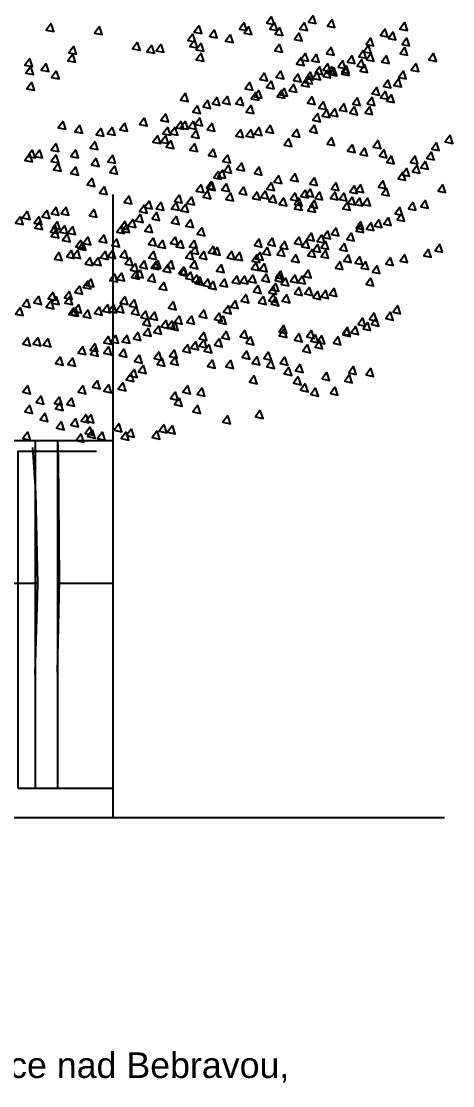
# Model space of a CAD drawing. Header units: millimetres. Extents: x 465413 to 965836, y 2516576 to 3795663.
# Drawn here: x 962886 to 965836, y 2758421 to 2765692 of the extents above; entities that cross this region are included whole.
import ezdxf

# ---------------------------------------------------------------- set-up
doc = ezdxf.new("R2010")
doc.units = ezdxf.units.MM
for name, color, linetype in [('MUR-POH', 64, 'Continuous'), ('MUR_REZ', 3, 'Continuous'), ('TXT_50_MIESTN', 7, 'Continuous')]:
    doc.layers.add(name, color=color, linetype=linetype)
doc.styles.add('ARIAL', font='arial.ttf', dxfattribs={"height": 250})

# ---------------------------------------------------------------- blocks, each defined once
blk = doc.blocks.new('strom14', base_point=(-17517.4, -64197.3))
at = {"color": 1}
for p, q in [((-17433.9, -62727.3), (-17439.4, -62602.7)), ((-17590.3, -62956.7), (-17609.5, -62654.5)), ((-17427.3, -63562), (-17433.9, -62727.3)), ((-17576.7, -63587.6), (-17590.3, -62956.7)), ((-17593.8, -64204.1), (-17576.7, -63587.6)), ((-17441, -64190.6), (-17427.3, -63562))]:
    blk.add_line(p, q, dxfattribs=at)
for points in [[(-17485.1, -59758), (-17518.5, -59803.9), (-17466.5, -59814)], [(-16164.5, -59751), (-16197.9, -59796.9), (-16146, -59806.9)], [(-15977, -59710.2), (-16010.4, -59756.1), (-15958.5, -59766.1)], [(-15956.5, -59751.2), (-15989.9, -59797.1), (-15938, -59807.1)], [(-15751.5, -59751.2), (-15784.9, -59797.1), (-15733, -59807.1)], [(-15692.3, -59703.4), (-15725.7, -59749.3), (-15673.8, -59759.3)], [(-15562.4, -59730.7), (-15595.8, -59776.6), (-15543.9, -59786.6)], [(-15066.6, -59750.7), (-15100, -59796.5), (-15048, -59806.6)], [(-17154.7, -59778.5), (-17188.1, -59824.4), (-17136.2, -59834.5)], [(-16516.9, -59828.6), (-16550.3, -59874.5), (-16498.4, -59884.6)], [(-16473.6, -59771.7), (-16507, -59817.6), (-16455.1, -59827.6)], [(-16368.8, -59801.3), (-16402.2, -59847.2), (-16350.3, -59857.2)], [(-16259, -59833.3), (-16292.4, -59879.2), (-16240.5, -59889.3)], [(-16131.9, -59778.5), (-16165.3, -59824.4), (-16113.4, -59834.5)], [(-15920.1, -59785.4), (-15953.5, -59831.2), (-15901.6, -59841.3)], [(-15787.9, -59821.8), (-15821.4, -59867.7), (-15769.4, -59877.7)], [(-15200.2, -59794.5), (-15233.6, -59840.4), (-15181.7, -59850.4)], [(-15145.6, -59815), (-15179, -59860.9), (-15127, -59870.9)], [(-16895.1, -59885.6), (-16928.5, -59931.5), (-16876.5, -59941.5)], [(-16797.1, -59906.1), (-16830.5, -59952), (-16778.6, -59962)], [(-16733.3, -59899.3), (-16766.7, -59945.1), (-16714.8, -59955.2)], [(-16503.2, -59869.6), (-16536.6, -59915.5), (-16484.7, -59925.6)], [(-16460, -59892.4), (-16493.4, -59938.3), (-16441.4, -59948.4)], [(-15922.4, -59899.3), (-15955.8, -59945.1), (-15903.8, -59955.2)], [(-15314.1, -59906.1), (-15347.5, -59952), (-15295.6, -59962)], [(-15298.2, -59856), (-15331.6, -59901.9), (-15279.7, -59911.9)], [(-15052.2, -59856), (-15085.6, -59901.9), (-15033.6, -59911.9)], [(-17337, -59967.6), (-17370.4, -60013.5), (-17318.5, -60023.5)], [(-17330.2, -59912.9), (-17363.6, -59958.8), (-17311.6, -59968.8)], [(-16460, -59960.8), (-16493.4, -60006.6), (-16441.4, -60016.7)], [(-15744.7, -59960.8), (-15778.1, -60006.6), (-15726.2, -60016.7)], [(-15669.5, -59967.6), (-15702.9, -60013.5), (-15651, -60023.5)], [(-15569.3, -59919.8), (-15602.7, -59965.6), (-15550.7, -59975.7)], [(-15425.7, -59976.7), (-15459.1, -60022.6), (-15407.2, -60032.6)], [(-15348.3, -59940.3), (-15381.7, -59986.1), (-15329.8, -59996.2)], [(-15295.9, -59960.8), (-15329.3, -60006.6), (-15277.4, -60016.7)], [(-15191.1, -59976.7), (-15224.5, -60022.6), (-15172.6, -60032.6)], [(-15065.8, -59919.8), (-15099.2, -59965.6), (-15047.3, -59975.7)], [(-14869.5, -59961.2), (-14902.9, -60007.1), (-14850.9, -60017.2)], [(-17630.8, -59997.2), (-17664.3, -60043.1), (-17612.3, -60053.1)], [(-17624, -60051.9), (-17657.4, -60097.7), (-17605.5, -60107.8)], [(-17519.2, -60031.4), (-17552.6, -60077.2), (-17500.7, -60087.3)], [(-15774.3, -59990.4), (-15807.7, -60036.2), (-15755.8, -60046.3)], [(-15646.7, -60051.9), (-15680.1, -60097.7), (-15628.2, -60107.8)], [(-15592, -60031.4), (-15625.4, -60077.2), (-15573.5, -60087.3)], [(-15564.7, -60051.9), (-15598.1, -60097.7), (-15546.2, -60107.8)], [(-15489.5, -60010.9), (-15522.9, -60056.7), (-15471, -60066.8)], [(-15464.5, -60045), (-15497.9, -60090.9), (-15446, -60101)], [(-15359.7, -60004), (-15393.1, -60049.9), (-15341.2, -60060)], [(-15339.2, -60038.2), (-15372.6, -60084.1), (-15320.7, -60094.1)], [(-14989.6, -60031.4), (-15023, -60077.3), (-14971.1, -60087.3)], [(-17448.6, -60081.5), (-17482, -60127.3), (-17430.1, -60137.4)], [(-16024.9, -60095.1), (-16058.3, -60141), (-16006.3, -60151.1)], [(-15913.2, -60081.5), (-15946.6, -60127.3), (-15894.7, -60137.4)], [(-15794.8, -60102), (-15828.2, -60147.8), (-15776.3, -60157.9)], [(-15717.3, -60115.6), (-15750.7, -60161.5), (-15698.8, -60171.6)], [(-15710.5, -60088.3), (-15743.9, -60134.2), (-15692, -60144.2)], [(-15662.7, -60088.3), (-15696.1, -60134.2), (-15644.1, -60144.2)], [(-15592, -60074.6), (-15625.4, -60120.5), (-15573.5, -60130.6)], [(-15548.8, -60058.7), (-15582.2, -60104.6), (-15530.2, -60114.6)], [(-15548.8, -60061), (-15582.2, -60106.8), (-15530.2, -60116.9)], [(-15464.5, -60058.7), (-15497.9, -60104.6), (-15446, -60114.6)], [(-15074.9, -60081.5), (-15108.3, -60127.3), (-15056.4, -60137.4)], [(-17617.2, -60158.9), (-17650.6, -60204.8), (-17598.7, -60214.8)], [(-16125.1, -60158.9), (-16158.5, -60204.8), (-16106.6, -60214.8)], [(-15977.8, -60150.2), (-16011.2, -60196.1), (-15959.3, -60206.1)], [(-15888.2, -60199.9), (-15921.6, -60245.8), (-15869.7, -60255.8)], [(-15824.4, -60172.6), (-15857.8, -60218.4), (-15805.9, -60228.5)], [(-15740.1, -60136.1), (-15773.5, -60182), (-15721.6, -60192.1)], [(-15257.2, -60193.1), (-15290.6, -60238.9), (-15238.7, -60249)], [(-15179.7, -60143), (-15213.1, -60188.8), (-15161.2, -60198.9)], [(-15108.4, -60135.4), (-15141.8, -60181.2), (-15089.9, -60191.3)], [(-16566.8, -60235.6), (-16600.2, -60281.4), (-16548.3, -60291.5)], [(-16349.1, -60262.2), (-16382.5, -60308.1), (-16330.6, -60318.2)], [(-16278.9, -60255.5), (-16312.3, -60301.4), (-16260.4, -60311.4)], [(-16188.4, -60262.2), (-16221.8, -60308.1), (-16169.9, -60318.2)], [(-16084.1, -60227.2), (-16117.5, -60273.1), (-16065.6, -60283.2)], [(-16063.6, -60213.6), (-16097, -60259.4), (-16045.1, -60269.5)], [(-15906.4, -60213.6), (-15939.8, -60259.4), (-15887.9, -60269.5)], [(-15699.1, -60256.8), (-15732.5, -60302.7), (-15680.6, -60312.8)], [(-15389.3, -60263.7), (-15422.7, -60309.5), (-15370.8, -60319.6)], [(-15290.7, -60262.2), (-15324.1, -60308.1), (-15272.2, -60318.2)], [(-15198.9, -60220.4), (-15232.3, -60266.3), (-15180.3, -60276.3)], [(-15156.9, -60243.2), (-15190.3, -60289), (-15138.4, -60299.1)], [(-16483.1, -60317.9), (-16516.5, -60363.8), (-16464.6, -60373.8)], [(-16412.9, -60282.8), (-16446.3, -60328.7), (-16394.4, -60338.7)], [(-16118.2, -60317.6), (-16151.6, -60363.4), (-16099.7, -60373.5)], [(-15621.7, -60291), (-15655.1, -60336.9), (-15603.1, -60346.9)], [(-15598.5, -60345.9), (-15631.9, -60391.8), (-15580, -60401.8)], [(-15543.1, -60339.2), (-15576.5, -60385), (-15524.6, -60395.1)], [(-15480.4, -60304.7), (-15513.8, -60350.5), (-15461.9, -60360.6)], [(-15409.5, -60325.7), (-15442.9, -60371.5), (-15391, -60381.6)], [(-15305, -60325.2), (-15338.4, -60371), (-15286.5, -60381.1)], [(-16847.2, -60402.6), (-16880.6, -60448.5), (-16828.7, -60458.5)], [(-16701.4, -60375.3), (-16734.8, -60421.1), (-16682.9, -60431.2)], [(-16469.1, -60402.6), (-16502.5, -60448.5), (-16450.6, -60458.5)], [(-15661.9, -60374.3), (-15695.3, -60420.1), (-15643.4, -60430.2)], [(-17403.1, -60425.4), (-17436.5, -60471.3), (-17384.5, -60481.3)], [(-17289.2, -60452.7), (-17322.6, -60498.6), (-17270.6, -60508.6)], [(-17143.4, -60473.2), (-17176.8, -60519.1), (-17124.8, -60529.1)], [(-17065.9, -60466.4), (-17099.3, -60512.2), (-17047.4, -60522.3)], [(-16981.6, -60439), (-17015, -60484.9), (-16963.1, -60495)], [(-16687.8, -60466.4), (-16721.2, -60512.2), (-16669.2, -60522.3)], [(-16637.6, -60466.4), (-16671, -60512.2), (-16619.1, -60522.3)], [(-16596.6, -60425.4), (-16630, -60471.3), (-16578.1, -60481.3)], [(-16567, -60425.4), (-16600.4, -60471.3), (-16548.5, -60481.3)], [(-16512.4, -60425.4), (-16545.8, -60471.3), (-16493.8, -60481.3)], [(-16491.9, -60486.9), (-16525.3, -60532.7), (-16473.3, -60542.8)], [(-16384.8, -60439), (-16418.2, -60484.9), (-16366.3, -60495)], [(-16188.5, -60481.7), (-16221.9, -60527.6), (-16170, -60537.7)], [(-16118.2, -60481.7), (-16151.6, -60527.6), (-16099.7, -60537.7)], [(-16062, -60467.7), (-16095.4, -60513.6), (-16043.4, -60523.6)], [(-15983.9, -60452.7), (-16017.3, -60498.6), (-15965.3, -60508.6)], [(-15802.3, -60479.5), (-15835.7, -60525.4), (-15783.8, -60535.5)], [(-15683.5, -60451.2), (-15716.9, -60497.1), (-15665, -60507.1)], [(-17184.4, -60564.3), (-17217.8, -60610.2), (-17165.9, -60620.2)], [(-16756.1, -60523.3), (-16789.5, -60569.2), (-16737.6, -60579.2)], [(-16701.4, -60523.3), (-16734.8, -60569.2), (-16682.9, -60579.2)], [(-16665, -60557.5), (-16698.4, -60603.4), (-16646.5, -60613.4)], [(-15858.6, -60543.8), (-15892, -60589.7), (-15840.1, -60599.7)], [(-15564.7, -60537), (-15598.1, -60582.9), (-15546.2, -60592.9)], [(-15248.8, -60556.5), (-15282.2, -60602.4), (-15230.3, -60612.4)], [(-14757.4, -60521.4), (-14790.8, -60567.3), (-14738.9, -60577.3)], [(-17612.6, -60621.3), (-17646, -60667.1), (-17594.1, -60677.2)], [(-17562.5, -60621.3), (-17595.9, -60667.1), (-17544, -60677.2)], [(-17450.9, -60578), (-17484.3, -60623.9), (-17432.4, -60633.9)], [(-17316.5, -60621.3), (-17349.9, -60667.1), (-17298, -60677.2)], [(-16503.2, -60578), (-16536.6, -60623.9), (-16484.7, -60633.9)], [(-16375.7, -60614.4), (-16409.1, -60660.3), (-16357.2, -60670.4)], [(-15424.3, -60584.8), (-15457.7, -60630.7), (-15405.8, -60640.8)], [(-15339.2, -60607.6), (-15372.6, -60653.5), (-15320.7, -60663.5)], [(-15207, -60619.9), (-15240.4, -60665.8), (-15188.4, -60675.8)], [(-14883.6, -60634.9), (-14917, -60680.8), (-14865.1, -60690.9)], [(-14849.4, -60571.1), (-14882.8, -60617), (-14830.9, -60627.1)], [(-17630.8, -60648.6), (-17664.3, -60694.5), (-17612.3, -60704.5)], [(-17450.9, -60655.4), (-17484.3, -60701.3), (-17432.4, -60711.3)], [(-17176, -60678.5), (-17209.4, -60724.4), (-17157.5, -60734.4)], [(-17063.6, -60657.4), (-17097, -60703.3), (-17045, -60713.4)], [(-16277.7, -60655.4), (-16311.1, -60701.3), (-16259.2, -60711.3)], [(-16181.4, -60710.1), (-16214.9, -60756), (-16162.9, -60766.1)], [(-15156.9, -60662.3), (-15190.3, -60708.1), (-15138.4, -60718.2)], [(-14995.2, -60662.3), (-15028.6, -60708.1), (-14976.7, -60718.2)], [(-14924.6, -60698.7), (-14958, -60744.6), (-14906.1, -60754.6)], [(-17434.9, -60712.4), (-17468.3, -60758.2), (-17416.4, -60768.3)], [(-17316.6, -60738.3), (-17350, -60784.1), (-17298.1, -60794.2)], [(-17049.5, -60731.2), (-17082.9, -60777.1), (-17031, -60787.2)], [(-16339.6, -60766.4), (-16373, -60812.2), (-16321.1, -60822.3)], [(-16311.5, -60759.3), (-16344.9, -60805.2), (-16293, -60815.3)], [(-16269.3, -60724.2), (-16302.7, -60770.1), (-16250.8, -60780.1)], [(-16062, -60738.3), (-16095.4, -60784.1), (-16043.4, -60794.2)], [(-15815.3, -60783), (-15848.7, -60828.8), (-15796.8, -60838.9)], [(-15079.5, -60773.9), (-15112.9, -60819.7), (-15061, -60829.8)], [(-15052.2, -60746.5), (-15085.6, -60792.4), (-15033.6, -60802.5)], [(-14981.5, -60726), (-15014.9, -60771.9), (-14963, -60782)], [(-17204.1, -60815.6), (-17237.5, -60861.4), (-17185.6, -60871.5)], [(-16388.8, -60836.6), (-16422.2, -60882.5), (-16370.3, -60892.6)], [(-16382.5, -60844.5), (-16415.9, -60890.3), (-16364, -60900.4)], [(-16284.6, -60851.3), (-16318, -60897.2), (-16266, -60907.2)], [(-15977, -60844.5), (-16010.4, -60890.3), (-15958.5, -60900.4)], [(-15926.9, -60796.6), (-15960.3, -60842.5), (-15908.4, -60852.6)], [(-15683.2, -60810.3), (-15716.6, -60856.2), (-15664.6, -60866.2)], [(-15535.1, -60844.5), (-15568.5, -60890.3), (-15516.6, -60900.4)], [(-15213.9, -60830.8), (-15247.3, -60876.7), (-15195.4, -60886.7)], [(-17119.8, -60871.8), (-17153.2, -60917.6), (-17101.3, -60927.7)], [(-16608, -60928.7), (-16641.4, -60974.6), (-16589.5, -60984.7)], [(-16460, -60858.1), (-16493.4, -60904), (-16441.4, -60914.1)], [(-16412.5, -60899.3), (-16445.9, -60945.2), (-16394, -60955.3)], [(-16257.2, -60915.1), (-16290.6, -60960.9), (-16238.7, -60971)], [(-16166.1, -60874.1), (-16199.5, -60919.9), (-16147.6, -60930)], [(-16075, -60908.2), (-16108.4, -60954.1), (-16056.5, -60964.2)], [(-16018, -60901.4), (-16051.4, -60947.3), (-15999.5, -60957.3)], [(-15963.4, -60928.7), (-15996.8, -60974.6), (-15944.8, -60984.7)], [(-15815.3, -60915.1), (-15848.7, -60960.9), (-15796.8, -60971)], [(-15744.7, -60894.6), (-15778.1, -60940.4), (-15726.2, -60950.5)], [(-15710.5, -60887.7), (-15743.9, -60933.6), (-15692, -60943.7)], [(-15646.7, -60908.2), (-15680.1, -60954.1), (-15628.2, -60964.2)], [(-15541.9, -60908.2), (-15575.3, -60954.1), (-15523.4, -60964.2)], [(-15480.4, -60915.1), (-15513.8, -60960.9), (-15461.9, -60971)], [(-15409.8, -60865), (-15443.2, -60910.8), (-15391.3, -60920.9)], [(-15366.5, -60858.1), (-15399.9, -60904), (-15348, -60914.1)], [(-15191.1, -60880.9), (-15224.5, -60926.8), (-15172.6, -60936.8)], [(-14806.1, -60858.1), (-14839.5, -60904), (-14787.6, -60914.1)], [(-16951.1, -60935), (-16984.5, -60980.9), (-16932.6, -60991)], [(-16847.2, -60997.9), (-16880.6, -61043.7), (-16828.7, -61053.8)], [(-16812.1, -60969.5), (-16845.5, -61015.4), (-16793.6, -61025.4)], [(-16733.3, -60978.8), (-16766.7, -61024.7), (-16714.8, -61034.8)], [(-16628.5, -60978.8), (-16661.9, -61024.7), (-16610, -61034.8)], [(-16564.7, -60992.5), (-16598.1, -61038.4), (-16546.2, -61048.4)], [(-16523.7, -60942.4), (-16557.1, -60988.3), (-16505.2, -60998.3)], [(-15892.7, -60949.2), (-15926.1, -60995.1), (-15874.2, -61005.2)], [(-15787.9, -60949.2), (-15821.4, -60995.1), (-15769.4, -61005.2)], [(-15787.9, -60978.8), (-15821.4, -61024.7), (-15769.4, -61034.8)], [(-15696.8, -60992.5), (-15730.2, -61038.4), (-15678.3, -61048.4)], [(-15683.2, -60965.2), (-15716.6, -61011), (-15664.6, -61021.1)], [(-15457.6, -60978.8), (-15491, -61024.7), (-15439.1, -61034.8)], [(-15423.5, -60942.4), (-15456.9, -60988.3), (-15405, -60998.3)], [(-15373.4, -60949.2), (-15406.8, -60995.1), (-15354.8, -61005.2)], [(-15318.7, -60949.2), (-15352.1, -60995.1), (-15300.2, -61005.2)], [(-15008.9, -60978.8), (-15042.3, -61024.7), (-14990.4, -61034.8)], [(-14924.6, -60965.2), (-14958, -61011), (-14906.1, -61021.1)], [(-17646.5, -61041.1), (-17679.9, -61086.9), (-17628, -61097)], [(-17512.9, -61034), (-17546.3, -61079.9), (-17494.4, -61090)], [(-17449.7, -61013), (-17483.1, -61058.8), (-17431.1, -61068.9)], [(-17382.9, -61013), (-17416.3, -61058.8), (-17364.4, -61068.9)], [(-17190.1, -61026.4), (-17223.5, -61072.2), (-17171.6, -61082.3)], [(-16874.2, -61061.3), (-16907.6, -61107.2), (-16855.7, -61117.2)], [(-16761.3, -61047.5), (-16794.7, -61093.3), (-16742.8, -61103.4)], [(-16761.3, -61047.5), (-16794.7, -61093.3), (-16742.8, -61103.4)], [(-16627.8, -61075.6), (-16661.2, -61121.4), (-16609.3, -61131.5)], [(-15100, -61013), (-15133.4, -61058.9), (-15081.5, -61068.9)], [(-15086.3, -61054), (-15119.7, -61099.9), (-15067.8, -61109.9)], [(-17694.6, -61076.8), (-17728, -61122.6), (-17676.1, -61132.7)], [(-17567.1, -61076.8), (-17600.5, -61122.6), (-17548.6, -61132.7)], [(-17562.5, -61110.9), (-17595.9, -61156.8), (-17544, -61166.9)], [(-17455.4, -61138.3), (-17488.8, -61184.1), (-17436.9, -61194.2)], [(-17441.8, -61110.9), (-17475.2, -61156.8), (-17423.3, -61166.9)], [(-17391.7, -61138.3), (-17425.1, -61184.1), (-17373.1, -61194.2)], [(-17337, -61145.1), (-17370.4, -61191), (-17318.5, -61201)], [(-17002.1, -61138.3), (-17035.5, -61184.1), (-16983.6, -61194.2)], [(-16979.5, -61109.9), (-17012.9, -61155.8), (-16961, -61165.8)], [(-16968, -61131.4), (-17001.4, -61177.3), (-16949.4, -61187.4)], [(-16924.2, -61096.4), (-16957.6, -61142.3), (-16905.7, -61152.3)], [(-16810.8, -61131.4), (-16844.2, -61177.3), (-16792.3, -61187.4)], [(-16529.4, -61096.7), (-16562.8, -61142.5), (-16510.9, -61152.6)], [(-15366.5, -61110.9), (-15399.9, -61156.8), (-15348, -61166.9)], [(-15366.5, -61131.4), (-15399.9, -61177.3), (-15348, -61187.4)], [(-15295.9, -61117.8), (-15329.3, -61163.6), (-15277.4, -61173.7)], [(-15241.2, -61097.3), (-15274.6, -61143.1), (-15222.7, -61153.2)], [(-15177.4, -61083.6), (-15210.8, -61129.5), (-15158.9, -61139.5)], [(-17450.9, -61167.9), (-17484.3, -61213.8), (-17432.4, -61223.8)], [(-17373.4, -61195.2), (-17406.8, -61241.1), (-17354.9, -61251.1)], [(-17232.2, -61215.7), (-17265.6, -61261.6), (-17213.7, -61271.6)], [(-17122.9, -61202), (-17156.3, -61247.9), (-17104.3, -61258)], [(-16635.4, -61215.7), (-16668.8, -61261.6), (-16616.9, -61271.6)], [(-16452.1, -61152.9), (-16485.5, -61198.7), (-16433.5, -61208.8)], [(-15787.9, -61215.7), (-15821.4, -61261.6), (-15769.4, -61271.6)], [(-15703.7, -61188.4), (-15737.1, -61234.3), (-15685.2, -61244.3)], [(-15633, -61202), (-15666.4, -61247.9), (-15614.5, -61258)], [(-15592, -61174.7), (-15625.4, -61220.6), (-15573.5, -61230.6)], [(-15535.1, -61154.2), (-15568.5, -61200.1), (-15516.6, -61210.1)], [(-15430.3, -61188.4), (-15463.7, -61234.3), (-15411.8, -61244.3)], [(-17282.3, -61238.5), (-17315.7, -61284.4), (-17263.8, -61294.4)], [(-17266.4, -61252.2), (-17299.8, -61298), (-17247.9, -61308.1)], [(-17036.3, -61229.4), (-17069.7, -61275.2), (-17017.8, -61285.3)], [(-16785.7, -61222.5), (-16819.1, -61268.4), (-16767.2, -61278.5)], [(-16721.9, -61238.5), (-16755.3, -61284.4), (-16703.4, -61294.4)], [(-16596.6, -61238.5), (-16630, -61284.4), (-16578.1, -61294.4)], [(-16505.5, -61238.5), (-16538.9, -61284.4), (-16487, -61294.4)], [(-16496.4, -61279.5), (-16529.8, -61325.4), (-16477.9, -61335.4)], [(-16374.7, -61279.4), (-16408.1, -61325.2), (-16356.2, -61335.3)], [(-16346.6, -61286.4), (-16380, -61332.3), (-16328.1, -61342.3)], [(-16062, -61230.2), (-16095.4, -61276), (-16043.4, -61286.1)], [(-16004.4, -61286.3), (-16037.8, -61332.2), (-15985.8, -61342.2)], [(-15970.6, -61223.1), (-16004, -61269), (-15952.1, -61279.1)], [(-15906.4, -61293.2), (-15939.8, -61339), (-15887.9, -61349.1)], [(-15885.9, -61245.3), (-15919.3, -61291.2), (-15867.4, -61301.3)], [(-15737.8, -61238.5), (-15771.2, -61284.4), (-15719.3, -61294.4)], [(-15660.4, -61265.8), (-15693.8, -61311.7), (-15641.9, -61321.7)], [(-15605.7, -61245.3), (-15639.1, -61291.2), (-15587.2, -61301.3)], [(-15478.1, -61259), (-15511.5, -61304.9), (-15459.6, -61314.9)], [(-14826.6, -61265.8), (-14860, -61311.7), (-14808.1, -61321.7)], [(-17429, -61321.5), (-17462.4, -61367.4), (-17410.5, -61377.5)], [(-17344.7, -61307.5), (-17378.1, -61353.3), (-17326.2, -61363.4)], [(-17302.5, -61307.5), (-17335.9, -61353.3), (-17284, -61363.4)], [(-17218.2, -61356.7), (-17251.6, -61402.5), (-17199.7, -61412.6)], [(-17162, -61356.7), (-17195.4, -61402.5), (-17143.4, -61412.6)], [(-17112.8, -61314.5), (-17146.2, -61360.4), (-17094.2, -61370.4)], [(-17063.6, -61307.5), (-17097, -61353.3), (-17045, -61363.4)], [(-16979.2, -61307.5), (-17012.6, -61353.3), (-16960.7, -61363.4)], [(-16944.1, -61356.7), (-16977.5, -61402.5), (-16925.6, -61412.6)], [(-16782.4, -61314.5), (-16815.8, -61360.4), (-16763.9, -61370.4)], [(-16529.4, -61314.5), (-16562.8, -61360.4), (-16510.9, -61370.4)], [(-16438, -61314.5), (-16471.4, -61360.4), (-16419.5, -61370.4)], [(-16248.2, -61314.5), (-16281.6, -61360.4), (-16229.7, -61370.4)], [(-16195.5, -61321.5), (-16228.9, -61367.4), (-16177, -61377.5)], [(-16076, -61335.6), (-16109.4, -61381.5), (-16057.5, -61391.5)], [(-16054.5, -61320.5), (-16087.9, -61366.4), (-16036, -61376.4)], [(-15808.5, -61336.4), (-15841.9, -61382.3), (-15789.9, -61392.4)], [(-15696.8, -61300), (-15730.2, -61345.9), (-15678.3, -61355.9)], [(-15605.7, -61306.8), (-15639.1, -61352.7), (-15587.2, -61362.7)], [(-15450.8, -61336.4), (-15484.2, -61382.3), (-15432.3, -61392.4)], [(-15373.4, -61350.1), (-15406.8, -61396), (-15354.8, -61406)], [(-15163.8, -61356.9), (-15197.2, -61402.8), (-15145.3, -61412.9)], [(-15065.8, -61336.4), (-15099.2, -61382.3), (-15047.3, -61392.4)], [(-14904.1, -61300), (-14937.5, -61345.9), (-14885.6, -61355.9)], [(-16908.9, -61398.8), (-16942.3, -61444.7), (-16890.4, -61454.8)], [(-16845.7, -61377.8), (-16879.1, -61423.6), (-16827.1, -61433.7)], [(-16767.5, -61384.3), (-16800.9, -61430.1), (-16749, -61440.2)], [(-16753.8, -61377.4), (-16787.2, -61423.3), (-16735.3, -61433.4)], [(-16685.5, -61404.8), (-16718.9, -61450.6), (-16667, -61460.7)], [(-16662.9, -61377.8), (-16696.3, -61423.6), (-16644.4, -61433.7)], [(-16578.6, -61419.9), (-16612, -61465.8), (-16560.1, -61475.8)], [(-16571.6, -61427.5), (-16605, -61473.4), (-16553.1, -61483.5)], [(-16501.3, -61377.8), (-16534.7, -61423.6), (-16482.7, -61433.7)], [(-16321, -61404.8), (-16354.4, -61450.6), (-16302.5, -61460.7)], [(-16081.8, -61391.1), (-16115.2, -61437), (-16063.3, -61447)], [(-16026.8, -61398.8), (-16060.2, -61444.7), (-16008.3, -61454.8)], [(-15507.8, -61384.3), (-15541.2, -61430.1), (-15489.2, -61440.2)], [(-15332.3, -61384.3), (-15365.8, -61430.1), (-15313.8, -61440.2)], [(-15254.9, -61411.6), (-15288.3, -61457.5), (-15236.4, -61467.5)], [(-17211.7, -61502.7), (-17245.1, -61548.5), (-17193.2, -61558.6)], [(-17049.7, -61467.6), (-17083.1, -61513.4), (-17031.2, -61523.5)], [(-17001.1, -61460.8), (-17034.5, -61506.7), (-16982.6, -61516.8)], [(-16901.9, -61448), (-16935.3, -61493.9), (-16883.4, -61504)], [(-16873.8, -61441), (-16907.2, -61486.9), (-16855.3, -61496.9)], [(-16789.4, -61469.1), (-16822.8, -61515), (-16770.9, -61525)], [(-16530.6, -61454.9), (-16564, -61500.7), (-16512.1, -61510.8)], [(-16487.2, -61476.1), (-16520.6, -61522), (-16468.7, -61532.1)], [(-16466.8, -61489), (-16500.2, -61534.9), (-16448.3, -61545)], [(-16412.1, -61502.7), (-16445.5, -61548.6), (-16393.6, -61558.6)], [(-16298.2, -61502.7), (-16331.6, -61548.6), (-16279.7, -61558.6)], [(-16213.9, -61482.2), (-16247.3, -61528.1), (-16195.4, -61538.1)], [(-16159.3, -61482.2), (-16192.7, -61528.1), (-16140.8, -61538.1)], [(-16102.3, -61475.4), (-16135.7, -61521.2), (-16083.8, -61531.3)], [(-16011.2, -61468.5), (-16044.6, -61514.4), (-15992.7, -61524.5)], [(-15920.1, -61468.5), (-15953.5, -61514.4), (-15901.6, -61524.5)], [(-15914.4, -61448), (-15947.8, -61493.9), (-15895.8, -61504)], [(-15879.1, -61495.9), (-15912.5, -61541.7), (-15860.6, -61551.8)], [(-15815.3, -61475.4), (-15848.7, -61521.2), (-15796.8, -61531.3)], [(-15765.2, -61482.2), (-15798.6, -61528.1), (-15746.7, -61538.1)], [(-15724.6, -61441), (-15758, -61486.9), (-15706.1, -61496.9)], [(-15298.2, -61495.9), (-15331.6, -61541.7), (-15279.7, -61551.8)], [(-17288.7, -61551.3), (-17322.1, -61597.1), (-17270.2, -61607.2)], [(-17232, -61516.2), (-17265.4, -61562), (-17213.5, -61572.1)], [(-16712.1, -61525.3), (-16745.5, -61571.2), (-16693.6, -61581.3)], [(-16375.7, -61518.6), (-16409.1, -61564.5), (-16357.2, -61574.6)], [(-16068.1, -61546), (-16101.5, -61591.8), (-16049.6, -61601.9)], [(-15963.4, -61552.8), (-15996.8, -61598.7), (-15944.8, -61608.7)], [(-15947.4, -61532.3), (-15980.8, -61578.2), (-15928.9, -61588.2)], [(-15787.9, -61559.6), (-15821.4, -61605.5), (-15769.4, -61615.6)], [(-15717.3, -61559.6), (-15750.7, -61605.5), (-15698.8, -61615.6)], [(-15605.7, -61580.1), (-15639.1, -61626), (-15587.2, -61636.1)], [(-15548.8, -61566.5), (-15582.2, -61612.3), (-15530.2, -61622.4)], [(-17646.4, -61641.7), (-17679.8, -61687.6), (-17627.9, -61697.6)], [(-17569.5, -61621.5), (-17602.9, -61667.3), (-17551, -61677.4)], [(-17485.1, -61650.7), (-17518.5, -61696.6), (-17466.5, -61706.7)], [(-17470.9, -61593.1), (-17504.3, -61639), (-17452.4, -61649)], [(-17448.6, -61623.4), (-17482, -61669.3), (-17430.1, -61679.3)], [(-17358.9, -61586.4), (-17392.3, -61632.2), (-17340.4, -61642.3)], [(-17357.5, -61623.4), (-17390.9, -61669.3), (-17339, -61679.3)], [(-16979.3, -61623.4), (-17012.7, -61669.3), (-16960.8, -61679.3)], [(-16915.6, -61643.9), (-16949, -61689.8), (-16897, -61699.8)], [(-16223.5, -61649.8), (-16256.9, -61695.7), (-16205, -61705.7)], [(-16152.4, -61609.7), (-16185.8, -61655.6), (-16133.9, -61665.7)], [(-16033.2, -61621.5), (-16066.6, -61667.3), (-16014.7, -61677.4)], [(-15963, -61608), (-15996.4, -61653.8), (-15944.5, -61663.9)], [(-15947.4, -61630.2), (-15980.8, -61676.1), (-15928.9, -61686.2)], [(-15872.2, -61609.7), (-15905.6, -61655.6), (-15853.7, -61665.7)], [(-15660.4, -61587), (-15693.8, -61632.8), (-15641.9, -61642.9)], [(-17695, -61698.4), (-17728.4, -61744.3), (-17676.5, -61754.3)], [(-17330.2, -61700.8), (-17363.6, -61746.7), (-17311.6, -61756.8)], [(-17316.5, -61700.8), (-17349.9, -61746.7), (-17298, -61756.8)], [(-17296, -61678.1), (-17329.4, -61723.9), (-17277.5, -61734)], [(-17232.2, -61714.5), (-17265.6, -61760.4), (-17213.7, -61770.4)], [(-17154.7, -61694), (-17188.1, -61739.9), (-17136.2, -61749.9)], [(-17097.8, -61678.1), (-17131.2, -61723.9), (-17079.3, -61734)], [(-17056.8, -61678.1), (-17090.2, -61723.9), (-17038.3, -61734)], [(-17006.7, -61678.1), (-17040.1, -61723.9), (-16988.2, -61734)], [(-16901.9, -61694), (-16935.3, -61739.9), (-16883.4, -61749.9)], [(-16838.1, -61721.3), (-16871.5, -61767.2), (-16819.6, -61777.3)], [(-16776.6, -61728.2), (-16810, -61774), (-16758.1, -61784.1)], [(-16649, -61657.6), (-16682.4, -61703.4), (-16630.5, -61713.5)], [(-16439.5, -61714.5), (-16472.9, -61760.4), (-16420.9, -61770.4)], [(-16272.1, -61684.9), (-16305.5, -61730.8), (-16253.6, -61740.8)], [(-15163.8, -61728.2), (-15197.2, -61774), (-15145.3, -61784.1)], [(-15113.7, -61684.9), (-15147.1, -61730.8), (-15095.1, -61740.8)], [(-16824.4, -61769.2), (-16857.8, -61815), (-16805.9, -61825.1)], [(-16699.1, -61785.1), (-16732.6, -61831), (-16680.6, -61841)], [(-16656.9, -61788.8), (-16690.3, -61834.7), (-16638.4, -61844.8)], [(-16635.4, -61798.8), (-16668.8, -61844.6), (-16616.9, -61854.7)], [(-16608, -61755.5), (-16641.4, -61801.4), (-16589.5, -61811.4)], [(-16523.7, -61755.5), (-16557.1, -61801.4), (-16505.2, -61811.4)], [(-16334.7, -61735), (-16368.1, -61780.9), (-16316.2, -61790.9)], [(-16307.3, -61755.5), (-16340.7, -61801.4), (-16288.8, -61811.4)], [(-15352.9, -61769.2), (-15386.3, -61815), (-15334.3, -61825.1)], [(-15318.7, -61798.8), (-15352.1, -61844.6), (-15300.2, -61854.7)], [(-15275.4, -61735), (-15308.8, -61780.9), (-15256.9, -61790.9)], [(-15261.7, -61769.2), (-15295.1, -61815), (-15243.2, -61825.1)], [(-16889.1, -61867.1), (-16922.5, -61913), (-16870.6, -61923)], [(-16818.9, -61838.8), (-16852.3, -61884.6), (-16800.4, -61894.7)], [(-16748.7, -61823.9), (-16782.1, -61869.8), (-16730.2, -61879.8)], [(-16439.5, -61867.1), (-16472.9, -61913), (-16420.9, -61923)], [(-16284.6, -61860.3), (-16318, -61906.1), (-16266, -61916.2)], [(-16159.3, -61853.4), (-16192.7, -61899.3), (-16140.8, -61909.4)], [(-15892.7, -61819.3), (-15926.1, -61865.1), (-15874.2, -61875.2)], [(-15892.7, -61846.6), (-15926.1, -61892.5), (-15874.2, -61902.5)], [(-15703.7, -61853.4), (-15737.1, -61899.3), (-15685.2, -61909.4)], [(-15457.6, -61832.9), (-15491, -61878.8), (-15439.1, -61888.9)], [(-15457.6, -61839.8), (-15491, -61885.6), (-15439.1, -61895.7)], [(-15400.7, -61826.1), (-15434.1, -61872), (-15382.2, -61882)], [(-17644.5, -61903.6), (-17677.9, -61949.4), (-17626, -61959.5)], [(-17573.9, -61903.6), (-17607.3, -61949.4), (-17555.4, -61959.5)], [(-17505.6, -61910.4), (-17539, -61956.3), (-17487, -61966.3)], [(-17183.4, -61944), (-17216.8, -61989.9), (-17164.9, -62000)], [(-17091.6, -61894.1), (-17125, -61940), (-17073.1, -61950)], [(-17043, -61887.4), (-17076.4, -61933.2), (-17024.5, -61943.3)], [(-16966, -61887.4), (-16999.4, -61933.2), (-16947.5, -61943.3)], [(-16496.4, -61930.9), (-16529.8, -61976.8), (-16477.9, -61986.8)], [(-16439.5, -61917.2), (-16472.9, -61963.1), (-16420.9, -61973.1)], [(-16334.7, -61910.4), (-16368.1, -61956.3), (-16316.2, -61966.3)], [(-16118.3, -61896.7), (-16151.7, -61942.6), (-16099.7, -61952.6)], [(-15787.9, -61876.2), (-15821.4, -61922.1), (-15769.4, -61932.1)], [(-15676.3, -61883.1), (-15709.7, -61928.9), (-15657.8, -61939)], [(-15646.7, -61924), (-15680.1, -61969.9), (-15628.2, -61980)], [(-15633, -61889.9), (-15666.4, -61935.8), (-15614.5, -61945.8)], [(-15521.4, -61896.7), (-15554.8, -61942.6), (-15502.9, -61952.6)], [(-17267.1, -61964.3), (-17300.5, -62010.2), (-17248.6, -62020.2)], [(-17182.1, -61974.2), (-17215.5, -62020), (-17163.6, -62030.1)], [(-17091, -61965), (-17124.4, -62010.9), (-17072.5, -62021)], [(-16986.2, -61981), (-17019.6, -62026.9), (-16967.7, -62036.9)], [(-16747, -62001.5), (-16780.4, -62047.4), (-16728.5, -62057.4)], [(-16642.2, -61987.8), (-16675.6, -62033.7), (-16623.7, -62043.8)], [(-16551.1, -61951.4), (-16584.5, -61997.2), (-16532.6, -62007.3)], [(-16405.3, -61951.4), (-16438.7, -61997.2), (-16386.8, -62007.3)], [(-16145.6, -61994.7), (-16179, -62040.5), (-16127.1, -62050.6)], [(-15997.5, -62001.5), (-16030.9, -62047.4), (-15979, -62057.4)], [(-15731, -61951.4), (-15764.4, -61997.2), (-15712.5, -62007.3)], [(-17421.3, -62035.7), (-17454.7, -62081.5), (-17402.8, -62091.6)], [(-17337, -62042.5), (-17370.4, -62088.4), (-17318.5, -62098.4)], [(-16881.4, -62022), (-16914.8, -62067.9), (-16862.9, -62077.9)], [(-16854.1, -62092.6), (-16887.5, -62138.5), (-16835.5, -62148.5)], [(-16726.5, -62042.5), (-16759.9, -62088.4), (-16708, -62098.4)], [(-16635.4, -62035.7), (-16668.8, -62081.5), (-16616.9, -62091.6)], [(-16382.5, -62056.2), (-16415.9, -62102), (-16364, -62112.1)], [(-16257.2, -62058.4), (-16290.6, -62104.3), (-16238.7, -62114.4)], [(-16076.4, -62034.5), (-16109.8, -62080.4), (-16057.9, -62090.4)], [(-15977, -62058.4), (-16010.4, -62104.3), (-15958.5, -62114.4)], [(-15885.9, -62035.7), (-15919.3, -62081.5), (-15867.4, -62091.6)], [(-15781.1, -62085.8), (-15814.5, -62131.6), (-15762.6, -62141.7)], [(-16938.3, -62147.3), (-16971.7, -62193.1), (-16919.8, -62203.2)], [(-16915.6, -62119.9), (-16949, -62165.8), (-16897, -62175.9)], [(-16095.5, -62163.2), (-16128.9, -62209.1), (-16077, -62219.1)], [(-15858.6, -62106.3), (-15892, -62152.1), (-15840.1, -62162.2)], [(-15598.9, -62140.4), (-15632.3, -62186.3), (-15580.4, -62196.3)], [(-15444, -62156.4), (-15477.4, -62202.2), (-15425.5, -62212.3)], [(-15416.6, -62099.4), (-15450, -62145.3), (-15398.1, -62155.4)], [(-15298.2, -62113.1), (-15331.6, -62159), (-15279.7, -62169)], [(-17644.5, -62231.5), (-17677.9, -62277.4), (-17626, -62287.5)], [(-17266.4, -62231.5), (-17299.8, -62277.4), (-17247.9, -62287.5)], [(-17168.4, -62197.4), (-17201.8, -62243.2), (-17149.9, -62253.3)], [(-17091, -62224.7), (-17124.4, -62270.6), (-17072.5, -62280.6)], [(-16993, -62211), (-17026.4, -62256.9), (-16974.5, -62267)], [(-16551.1, -62231.5), (-16584.5, -62277.4), (-16532.6, -62287.5)], [(-15794.8, -62170), (-15828.2, -62215.9), (-15776.3, -62226)], [(-15746.9, -62217.9), (-15780.3, -62263.7), (-15728.4, -62273.8)], [(-17553.4, -62302.1), (-17586.8, -62348), (-17534.9, -62358.1)], [(-17428.1, -62309), (-17461.5, -62354.8), (-17409.6, -62364.9)], [(-16635.4, -62274.8), (-16668.8, -62320.7), (-16616.9, -62330.7)], [(-16453.1, -62247.5), (-16486.5, -62293.3), (-16434.6, -62303.4)], [(-15676.3, -62247.5), (-15709.7, -62293.3), (-15657.8, -62303.4)], [(-15541.9, -62240.6), (-15575.3, -62286.5), (-15523.4, -62296.6)], [(-17630.8, -62365.9), (-17664.3, -62411.8), (-17612.3, -62421.8)], [(-17421.3, -62345.4), (-17454.7, -62391.3), (-17402.8, -62401.3)], [(-17343.8, -62315.8), (-17377.2, -62361.7), (-17325.3, -62371.7)], [(-16608, -62315.8), (-16641.4, -62361.7), (-16589.5, -62371.7)], [(-16482.7, -62365.9), (-16516.1, -62411.8), (-16464.2, -62421.8)], [(-17526.1, -62420.6), (-17559.5, -62466.4), (-17507.6, -62476.5)], [(-17316.5, -62457), (-17349.9, -62502.9), (-17298, -62512.9)], [(-17245.9, -62429.7), (-17279.3, -62475.5), (-17227.4, -62485.6)], [(-17211.7, -62429.7), (-17245.1, -62475.5), (-17193.2, -62485.6)], [(-16277.7, -62436.5), (-16311.1, -62482.4), (-16259.2, -62492.4)], [(-16054.5, -62400.1), (-16087.9, -62445.9), (-16036, -62456)], [(-17414.4, -62477.5), (-17447.8, -62523.4), (-17395.9, -62533.4)], [(-17218.5, -62513.9), (-17251.9, -62559.8), (-17200, -62569.9)], [(-17020.3, -62491.2), (-17053.7, -62537), (-17001.8, -62547.1)], [(-16936.1, -62527.6), (-16969.5, -62573.5), (-16917.5, -62583.5)], [(-16712.8, -62498), (-16746.2, -62543.9), (-16694.3, -62553.9)], [(-16655.9, -62504.8), (-16689.3, -62550.7), (-16637.4, -62560.8)], [(-17644.5, -62548.1), (-17677.9, -62594), (-17626, -62604)], [(-17280, -62561.8), (-17313.4, -62607.6), (-17261.5, -62617.7)], [(-17202.6, -62534.4), (-17236, -62580.3), (-17184.1, -62590.4)], [(-17134.2, -62548.1), (-17167.6, -62594), (-17115.7, -62604)], [(-16972.5, -62548.1), (-17005.9, -62594), (-16954, -62604)], [(-16760.7, -62541.3), (-16794.1, -62587.1), (-16742.1, -62597.2)]]:
    blk.add_lwpolyline(points, close=True, dxfattribs=at)

msp = doc.modelspace()

# ---------------------------------------------------------------- linework, layer by layer
at = {"layer": 'MUR-POH', "color": 252}
msp.add_lwpolyline([(962773.6, 2762827.5), (963515.6, 2762827.5)], dxfattribs=at)
at = {"layer": 'MUR-POH', "color": 1}
for points in [[(962981.5, 2762827.5), (962981.5, 2760454.1)], [(963134.3, 2762827.5), (963134.3, 2760454.1)], [(962865.6, 2760454.1), (962865.6, 2762754.1), (963401, 2762754.1)], [(961515.6, 2761854.1), (962997.9, 2761854.1)], [(963147.9, 2761854.1), (963515.6, 2761854.1)], [(962865.6, 2760454.1), (963515.6, 2760454.1)]]:
    msp.add_lwpolyline(points, dxfattribs=at)
at = {"layer": 'MUR_REZ', "flags": 128}
for points in [[(963515.6, 2760250.9), (963515.6, 2764508.4)], [(965779.4, 2760250.9), (949328.7, 2760250.9)]]:
    msp.add_lwpolyline(points, dxfattribs=at)

# ---------------------------------------------------------------- block references
at = {"layer": 'MUR-POH', "color": 6}
msp.add_blockref('strom14', (963057.9, 2761237.8), dxfattribs=at)

# ---------------------------------------------------------------- texts
at = {"layer": 'TXT_50_MIESTN', "style": 'ARIAL'}
msp.add_text('STAVEBNÍK: Števek Juraj r. Števek Ing. a Dáša Števeková r. Hreňáková, Radová, 1414/20, 95701 Bánovce nad Bebravou,', height=175, dxfattribs=at).set_placement((951348.7, 2758473.4))

doc.saveas('drawing.dxf')
